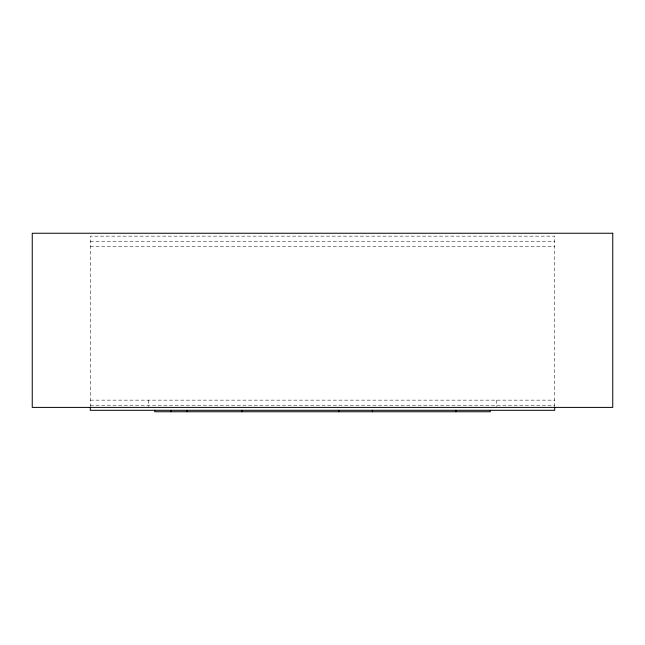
<?xml version="1.0" encoding="UTF-8"?>
<svg xmlns="http://www.w3.org/2000/svg" width="645" height="645" viewBox="0 0 645 645"><rect width="100%" height="100%" fill="white"/><g stroke="black" fill="none" stroke-linecap="round" stroke-linejoin="round"><path stroke-width="0.48" stroke-dasharray="3.23 2.42" d="M90.3 241.23L554.7 241.23M90.3 246.309L554.7 246.309M90.3 400.142L554.7 400.142M90.3 405.221L554.7 405.221M554.7 406.608L554.7 236.151L90.3 236.151L90.3 406.608M496.65 400.142L496.65 406.608M148.35 400.142L148.35 406.608"/><path stroke-width="0.97" d="M554.7 407.422L554.7 410.301L90.3 410.301L90.3 407.422M490.289 410.301L490.289 411.752L154.703 411.752L154.703 410.301M455.781 410.301L455.781 411.752M372.391 410.301L372.391 411.752M338.738 410.301L338.738 411.752M241.988 410.301L241.988 411.752M187.179 410.301L187.179 411.752M170.941 410.301L170.941 411.752M612.75 233.248L32.25 233.248L32.25 407.398L612.75 407.398L612.75 233.248"/></g></svg>
